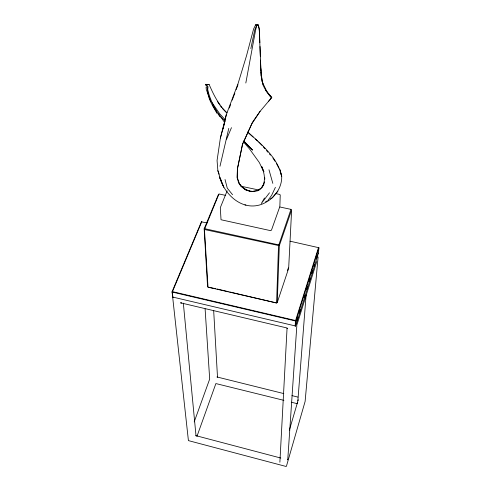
<?xml version="1.0" encoding="UTF-8"?>
<svg xmlns="http://www.w3.org/2000/svg" width="491" height="491" viewBox="0 0 491 491"><rect width="100%" height="100%" fill="white"/><g stroke="black" fill="none" stroke-linecap="round" stroke-linejoin="round"><path stroke-width="0.74" d="M277.237 302.597L279.324 245.69L291.629 210.068L288.659 268.338L277.237 302.597L276.593 302.984L208.018 287.167L207.552 286.505L204.164 228.788L218.464 194.436L219.342 194.031L225.32 195.314M279.882 462.221L287.069 328.086L287.407 328.442L286.591 327.878L180.553 302.818L181.467 302.947L181.087 303.039M207.092 222.896L201.378 221.877L172.077 291.74L172.66 297.043L295.668 326.018L296.012 320.813L295.6 320.531L318.542 247.458L318.923 247.74L296.012 320.813L295.508 320.979L295.165 326.184L295.668 326.018L318.438 253.172L318.923 247.74L290.089 241.198M296.846 325.423L287.744 459.864L287.474 459.551M297.589 403.24L297.706 401.742L289.346 430.196M306.108 294.913L297.847 401.079L298.215 399.827M318.413 249.459L318.598 247.421M318.088 257.008L305.12 401.411L286.406 466.309L286.007 466.45L188.415 440.611L172.697 297.417M247.716 131.956C261.322 144.415 277.851 157.525 281.736 176.564C281.932 189.201 272.898 200.181 261.31 204.44C242.124 211.204 224.381 194.589 219.587 177.012L223.786 187.188L220.189 178.491L217.875 170.69L217.065 160.496L220.385 138.02L226.314 114.606L238.067 83.556L246.507 55.79L253.601 28.969L255.67 24.777L256.713 25.072L257.622 24.55L258.53 25.188L259.451 31.326L259.862 42.699M245.819 83.01L255.473 30.78L256.689 25.464L258.53 25.188M250.833 48.578L254.719 30.061L256.689 25.464L255.67 24.777L256.713 25.072M223.074 129.041L224.203 124.002L220.385 138.02M226.314 114.606L224.362 123.278L225.087 121.099M264.434 181.885L263.82 184.579L261.617 187.826L257.407 190.803L251.128 191.656L245.365 189.71L240.78 185.991L238.62 182.646L237.159 177.877L237.392 168.965L242.615 144.035L251.785 123.928L260.107 111.316L271.775 97.482C267.828 93.038 263.612 88.478 262.39 82.451M219.993 166.259L228.781 128.384M297.03 324.545L316.763 261.543M296.828 321.01L297.969 317.364M299.338 313L300.474 309.355M304.119 297.706L304.807 295.521M306.63 289.69L307.765 286.05M309.134 281.681L310.275 278.041M311.638 273.671L312.779 270.032M313.921 266.386L314.602 264.201M316.425 258.376L317.567 254.737M229.407 108.026L230.604 104.399M291.243 209.547L290.887 209.639L278.514 245.782L276.593 302.984L229.696 291.949M287.401 270.658L288.125 268.509M196.922 436.468L215.88 383.569L283.896 400.355M194.203 421.904L209.682 379.077L205.109 308.876M232.194 100.176L234.833 93.149M236.153 89.632L238 84.716M215.592 288.647L208.018 287.167L204.434 229.493L218.906 194.105M227.143 190.87L220.306 207.662L221.024 219.747L270.701 230.678L271.505 230.04L279.858 206.515L280.238 194.976L279.71 194.43L275.752 193.583M172.955 297.38L172.077 291.74L172.458 291.642L201.746 221.766M226.59 139.174L231.47 127.66M275.396 187.335L271.713 195.203L267.791 200.659M261.617 187.826C266.134 181.535 264.52 173.071 261.605 166.449M264.496 198.008L261.298 203.532L269.504 192.785M260.107 111.316L252.478 122.222L242.444 144.428L237.448 168.757L237.214 177.312L239.467 183.824L240.78 185.991L245.365 189.71L251.128 191.656L257.309 190.582L260.831 188.612M209.172 84.587L205.533 84.734L205.87 84.268L206.981 84.728L209.172 84.587C213.628 94.824 218.722 105.172 227.045 112.856M261.261 188.035L262.967 185.733M268.338 101.625L271.775 97.482L265.76 90.399L270.786 97.359L271.775 97.482M274.942 194.424L272.407 197.701L270.541 198.83M275.948 193.325L277.955 191.122M205.533 84.734L206.011 84.305L208.043 86.833C206.146 96.61 212.664 105.559 217.194 113.642M257.407 190.803L260.261 188.974M265.551 201.832L266.797 201.083M201.378 221.877L201.85 221.742M318.021 253.276L318.438 253.172M279.324 245.69L204.434 229.493L204.164 228.788M244.941 204.9L245.905 205.054M252.27 191.386C246.562 190.938 241.793 187.224 238.62 182.646M242.002 186.439L259.254 190.091M279.901 206.999L291.114 209.399M204.821 228.72L278.808 244.905M206.011 84.305L205.987 85.765M217.077 288.99L228.211 291.605M172.458 291.642L295.6 320.531M172.378 292.084L295.508 320.979M283.792 393.586L216.967 376.965L217.507 377.192L213.665 310.502M291.979 395.623L297.927 397.102M291.329 402.215L297.276 403.7M280.809 458.054L196.204 435.732M172.66 297.043L173.078 297.325M247.98 132.484L253.086 137.014M255.351 139.027L257.622 141.04M258.757 142.052L261.961 145.299M257.622 24.55L258.266 25.164L259.223 28.779L261.144 75.534L261.728 79.026M243.426 141.052L252.638 150.105L244.696 141.893M224.89 120.903C214.763 111.635 209.234 98.12 206.527 84.869M222.564 108.658L226.271 112.439M218.016 113.924L222.853 119.657M222.963 120.412L224.436 121.977M225.05 119.534L219.839 113.949L212.008 102.601M263.458 147.03L264.956 148.767M266.453 150.504L267.951 152.241M269.449 153.978L270.449 155.131M243.235 141.586L249.551 148.969L259.371 162.607L263.507 171.341M232.544 194.718L227.272 188.157L225.025 179.503M195.78 435.627L196.026 435.928L183.339 303.174M216.715 112.089L212.891 105.645M217.36 101.355L219.845 105.086M220.674 106.332L221.509 107.578M272.941 158.028L274.966 161.189M276.58 163.724L278.931 168.247M219.011 115.152L219.747 116.373M220.189 178.491L221.214 180.436M262.513 82.476L266.908 91.657M261.678 166.363L263.968 171.825M210.909 101.588L206.281 89.497L206.103 87.257M280.152 171.562L281.736 176.564M217.875 170.69L219.158 174.201M268.982 169.794L272.824 183.376M279.962 169.45L281.128 174.219M288.561 267.926L288.659 268.338M263.329 85.581L261.144 75.534L260.96 72.005M261.967 80.426L262.2 81.825L260.782 68.482L260.488 60.141M264.698 177.662L264.827 179.129M260.782 68.482L260.893 70.6M259.997 46.492L260.347 56.348"/></g></svg>
